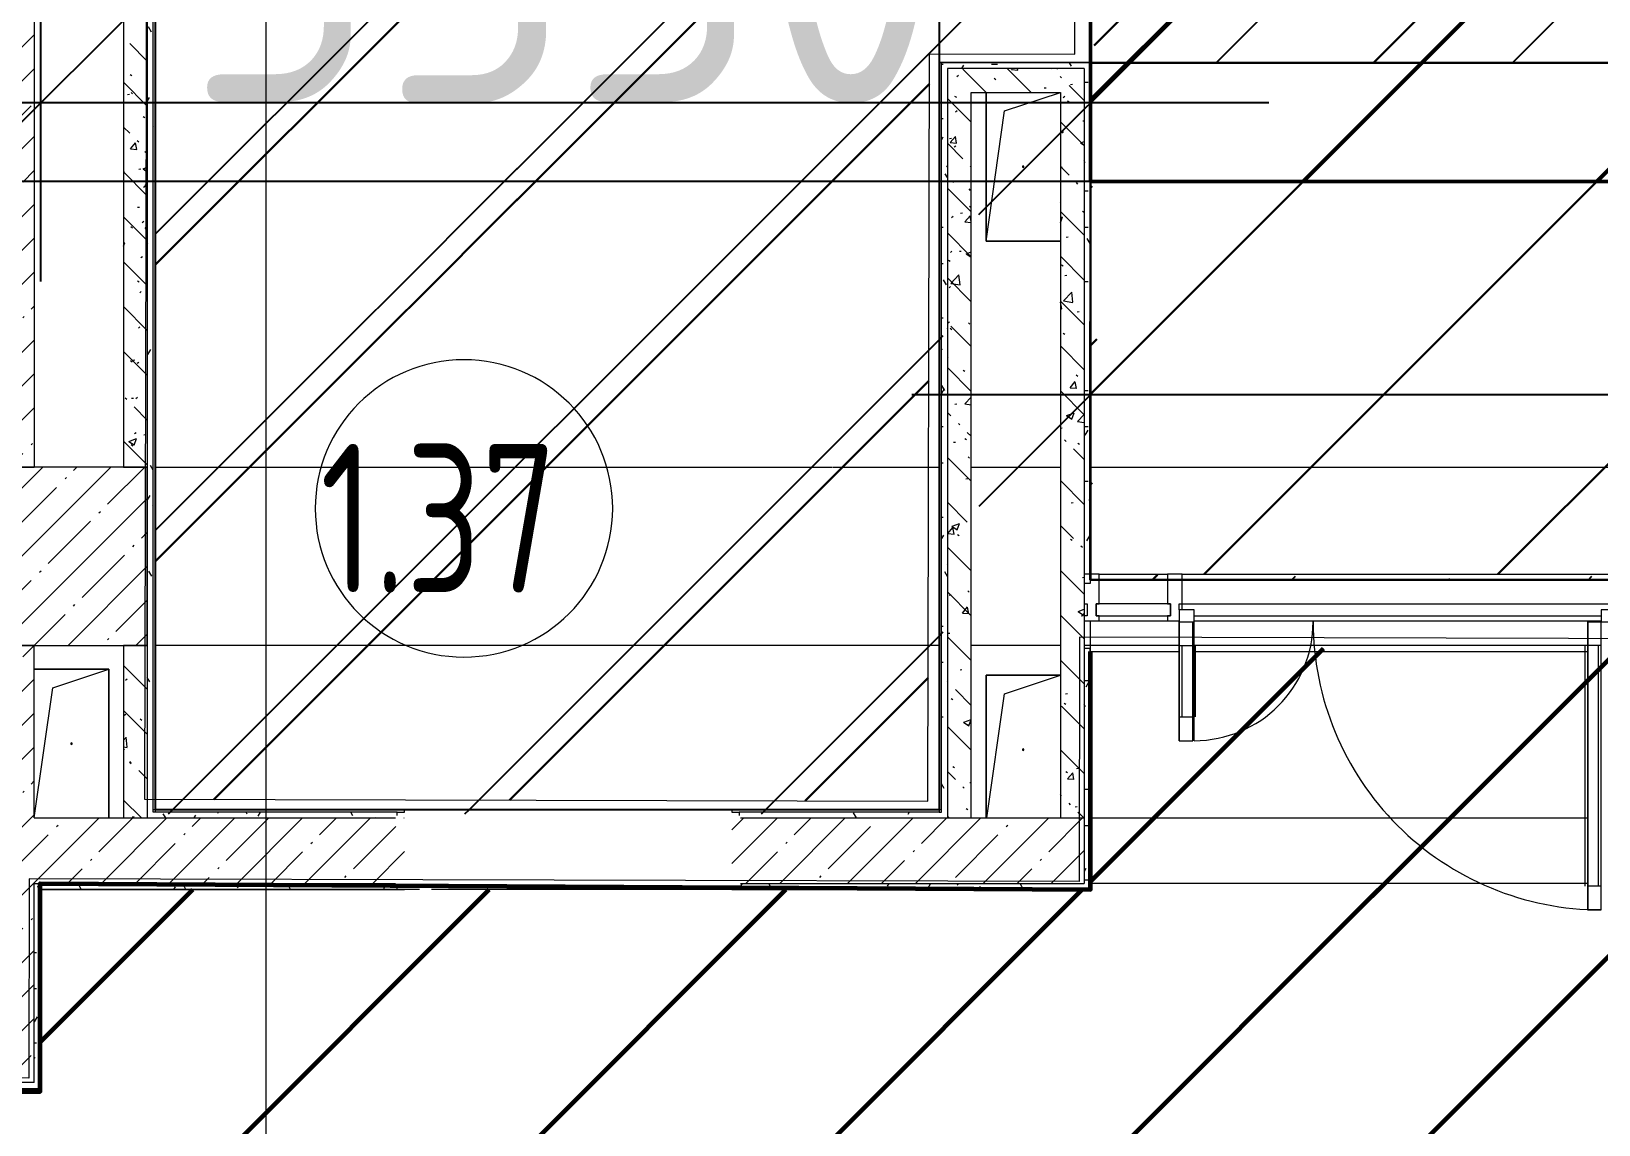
# Model space of a CAD drawing. Header units: millimetres. Extents: x -213911 to 415037, y -3642 to 107391.
# Drawn here: x 42435 to 47705, y 9953 to 13629 of the extents above; entities that cross this region are included whole.
import ezdxf

# ---------------------------------------------------------------- set-up
doc = ezdxf.new("R2010")
doc.units = ezdxf.units.MM
for name, color, linetype, lineweight in [('1)CF2', 3, 'Continuous', 30), ('2)CF1', 5, 'Continuous', 30), ('7.4) Одноур. пот. с утеплителем.', 6, 'Continuous', 50), ('7.5) Окраска потолка с инж комм.', 140, 'Continuous', 60), ('7.5.1) Окраска опуска черная', 140, 'Continuous', 60), ('A-AREA-BNDY', 7, 'Continuous', 5), ('A-AREA-IDEN', 7, 'Continuous', 9), ('A-DETL-GENF', 7, 'Continuous', 9), ('A-FLOR', 7, 'Continuous', 9), ('A-GENM', 7, 'Continuous', 9), ('A-GLAZ-CURT', 7, 'Continuous', 9), ('A-GLAZ-CURT-2', 7, 'Continuous', 20), ('A-GLAZ-CWMG', 7, 'Continuous', 9), ('A-GLAZ-CWMG-1', 7, 'Continuous', 20), ('A-WALL', 7, 'Continuous', 5), ('I-WALL', 7, 'Continuous', 5), ('S-COLS', 7, 'Continuous', 9), ('S-COLS-1', 7, 'Continuous', 5), ('Оси', 7, 'Continuous', 9)]:
    doc.layers.add(name, color=color, linetype=linetype, lineweight=lineweight)
doc.layers.add('3) CF3 монтаж', color=152, linetype='Continuous')
for name, color, linetype, lineweight, true_color in [('A-DOOR-1', 7, 'Continuous', 5, 0xc0c0c0), ('A-WALL-1', 9, 'Continuous', 5, 0x808080), ('A-WALL-FNSH-1', 9, 'Continuous', 5, 0x808080)]:
    doc.layers.add(name, color=color, linetype=linetype, lineweight=lineweight, true_color=true_color)
doc.styles.add('ISOCPEUR_4', font='isocpeur.ttf', dxfattribs={"width": 0.9, "height": 1000})
doc.styles.get("Standard").update_dxf_attribs({"font": 'arial.ttf'})
doc.styles.add('СПДС', font='ГОСТ тип А.ttf', dxfattribs={"width": 0.9})
doc.dimstyles.new('ISO-2_0_0_9К_Средний_округл2_1', dxfattribs={"dimscale": 304.8, "dimtxt": 995.981176, "dimasz": 2.46063, "dimexe": 1.968504, "dimexo": 0, "dimgap": 0, "dimtad": 1, "dimdec": 0, "dimrnd": 10, "dimzin": 0, "dimdsep": 46, "dimtxsty": 'ISOCPEUR_4', "dimblk1": 'OBLIQUE', "dimblk2": 'OBLIQUE', "dimsah": 1, "dimcen": 0.09, "dimdle": 1.968504, "dimazin": 0, "dimtfac": 1, "dimtdec": 4, "dimtix": 1, "dimtmove": 0, "dimatfit": 3, "dimfxl": 1, "dimtvp": 1, "dimtolj": 1, "dimtzin": 0, "dimarcsym": 2})
pattern_1 = [(45, (64.7, -136.06), (-114.04925, 114.04925), []), (45, (178.75, -136.06), (-114.04925, 114.04925), [201.612, -40.322, 6.706, -33.617])]
pattern_2 = [(135, (64.7, -136.06), (-150.8683, -150.8683), [213.36, -35.56, 7.112, -35.56]), (135, (64.7, 14.71), (-150.8683, -150.8683), []), (50, (64.7, -136.06), (255.0577, -22.3145), [26.67, -293.37]), (355, (64.7, -136.06), (-49.3404, 267.4791), [21.336, -234.696]), (100.451, (85.96, -137.92), (205.7195, 245.1636), [22.666, -249.326]), (46.184, (64.7, -64.94), (379.511, -58.86), [40.005, -440.055]), (96.636, (96.33, -69.85), (332.3634, 346.399), [33.999, -373.989]), (351.184, (64.7, -64.94), (332.367, 346.3953), [32.004, -352.044]), (21, (100.26, -82.72), (212.2602, -143.1711), [26.67, -293.37]), (326, (100.26, -82.72), (86.5224, 257.8632), [21.336, -234.696]), (71.451, (117.95, -94.65), (298.784, 114.6901), [22.666, -249.326]), (37.5, (64.7, -136.06), (4.32385, 118.3775), [6.706, -225.146, 6.706, -231.546, -235.585]), (37.5, (64.7, -136.06), (4.32385, 118.3775), [-470.103, 6.706, -228.879]), (7.5, (64.7, -136.06), (93.5476, 140.2533), [6.706, -129.134, 6.706, -219.812, -89.789]), (7.5, (64.7, -136.06), (93.5476, 140.2533), [-362.356, 6.706, -83.083]), (327.5, (-14.6, -136.06), (189.82734, -8.02019), [6.706, -82.194, 6.706, -270.662, -368.046]), (327.5, (-14.6, -136.06), (189.82734, -8.02019), [-366.268, 6.706, -361.34]), (317.5, (-50.16, -136.06), (207.38114, 35.59764), [6.706, -108.864, 6.706, -177.495, -261.366]), (317.5, (-50.16, -136.06), (207.38114, 35.59764), [-299.771, 6.706, -254.66])]
pattern_3 = [(0, (64.7, -136.06), (243.84, 60.96), [20.117, -162.763, 20.117, -162.763, -975.36]), (0, (64.7, -136.06), (243.84, 60.96), [-365.76, 20.117, -345.643, 20.117, -162.763, -426.72]), (0, (64.7, -136.06), (243.84, 60.96), [-914.4, 20.117, -101.803, 20.117, -284.683]), (120, (156.14, -105.58), (-174.71291, 180.691634), [20.117, -162.763, 20.117, -162.763, -975.36]), (120, (156.14, -105.58), (-174.71291, 180.691634), [-365.76, 20.117, -345.643, 20.117, -162.763, -426.72]), (120, (156.14, -105.58), (-174.71291, 180.691634), [-914.4, 20.117, -101.803, 20.117, -284.683]), (240, (186.62, 16.34), (-69.12709, -241.651634), [20.117, -162.763, 20.117, -162.763, -975.36]), (240, (186.62, 16.34), (-69.12709, -241.651634), [-365.76, 20.117, -345.643, 20.117, -162.763, -426.72]), (240, (186.62, 16.34), (-69.12709, -241.651634), [-914.4, 20.117, -101.803, 20.117, -284.683])]
pattern_4 = [(45, (38804.7, 11553.94), (-498.404, 498.404), [])]

# ---------------------------------------------------------------- blocks, each defined once
blk = doc.blocks.new('GM_Отверстие прямоугольное _в плите_ - Отверстие-21609826-Объем проектирования 1 этажа')
at = {"layer": 'A-GENM'}
for p, q in [((-125, -250), (-125, 250)), ((-125, 250), (-125, -250)), ((-62.5, 187.5), (125, 250)), ((-125, -250), (-62.5, 187.5)), ((125, -250), (-125, -250)), ((-125, -250), (125, -250))]:
    blk.add_line(p, q, dxfattribs=at)
for start, end in [(360, 180), (180, 360)]:
    blk.add_arc((0, 0), 2.5, start, end, dxfattribs=at)
blk = doc.blocks.new('GM_Отверстие прямоугольное _в плите_ - Отверстие-V170-Объем проектирования 1 этажа')
at = {"layer": 'A-GENM'}
for p, q in [((-125, -230), (-125, 250)), ((-125, 250), (125, 250)), ((125, 250), (-125, 250)), ((-125, 250), (-125, -230)), ((-62.5, 187.5), (125, 250)), ((-122.1, -230), (-62.5, 187.5))]:
    blk.add_line(p, q, dxfattribs=at)
for start, end in [(360, 180), (180, 360)]:
    blk.add_arc((0, 0), 2.5, start, end, dxfattribs=at)
blk = doc.blocks.new('GM_Отверстие прямоугольное _в плите_ - Отверстие-V171-Объем проектирования 1 этажа')
at = {"layer": 'A-GENM'}
for p, q in [((-125, 250), (125, 250)), ((125, 250), (-125, 250)), ((-62.5, 187.5), (125, 250)), ((125, 250), (125, -250)), ((125, -250), (125, 250)), ((-125, -250), (-62.5, 187.5))]:
    blk.add_line(p, q, dxfattribs=at)
for start, end in [(360, 180), (180, 360)]:
    blk.add_arc((0, 0), 2.5, start, end, dxfattribs=at)
blk = doc.blocks.new('Прямоугольный импост - Импост структурный с накладкой - 160мм Темный-V275-Объем проектирования 1 этажа')
at = {"layer": 'A-GLAZ-CWMG-1'}
for p, q in [((-50, 40), (-50, 140)), ((-50, 140), (0, 140)), ((0, 140), (0, 40)), ((-40, 40), (-50, 40)), ((-50, -17), (-50, 0)), ((-50, 0), (-40, 0)), ((-40, 0), (-40, 40)), ((-10, 40), (-10, 0)), ((0, 40), (-10, 40)), ((-10, 0), (0, 0)), ((0, 0), (0, -17)), ((0, -17), (-50, -17))]:
    blk.add_line(p, q, dxfattribs=at)
blk = doc.blocks.new('Системная панель - Стекло - 40мм-32785804-Объем проектирования 1 этажа')
at = {"layer": 'A-GLAZ-CURT-2'}
for p, q in [((125, 0), (-125, 0)), ((-125, 0), (-125, -40)), ((125, -40), (125, 0)), ((-125, -40), (125, -40))]:
    blk.add_line(p, q, dxfattribs=at)
blk = doc.blocks.new('Дверь_Витражная_остекление_ - В-9-32786634-Объем проектирования 1 этажа')
at = {"layer": 'A-DETL-GENF'}
for p, q in [((-684.5, 989), (-639.5, 989)), ((-684.5, 989), (-684.5, 20)), ((-639.5, 989), (-684.5, 989)), ((-684.5, 989), (-684.5, 20)), ((-639.5, 989), (-639.5, 20)), ((-639.5, 20), (-639.5, 989)), ((-684.5, 909), (-639.5, 909)), ((-674.5, 909), (-674.5, 100)), ((-630.5, 909), (-630.5, 100)), ((734.5, 420), (689.5, 420)), ((689.5, 420), (689.5, 20)), ((734.5, 420), (689.5, 420)), ((689.5, 420), (689.5, 20)), ((734.5, 420), (734.5, 20)), ((734.5, 20), (734.5, 420)), ((680.5, 340), (680.5, 100)), ((734.5, 340), (689.5, 340)), ((724.5, 340), (724.5, 100)), ((-684.5, 100), (-639.5, 100)), ((734.5, 100), (689.5, 100)), ((-639.5, 20), (-684.5, 20)), ((-684.5, 20), (-639.5, 20))]:
    blk.add_line(p, q, dxfattribs=at)
at = {"layer": 'A-DOOR-1'}
for p, q in [((-684.5, 989), (-684.5, 20)), ((684.5, 420), (684.5, 20)), ((-684.5, 20), (-734.5, 20)), ((-734.5, 20), (-734.5, -20)), ((-684.5, -20), (-684.5, 20)), ((734.5, 20), (684.5, 20)), ((684.5, 20), (684.5, -20)), ((734.5, -20), (734.5, 20)), ((-734.5, -20), (-684.5, -20)), ((684.5, -20), (734.5, -20))]:
    blk.add_line(p, q, dxfattribs=at)
for centre, radius, start, end in [((-684.5, 20), 969, 360, 90), ((684.5, 20), 400, 90, 180)]:
    blk.add_arc(centre, radius, start, end, dxfattribs=at)
blk = doc.blocks.new('Прямоугольный импост - Импост структурный с накладкой - 160мм Темный-32786259-Объем проектирования 1 этажа')
at = {"layer": 'A-GLAZ-CWMG'}
for p, q in [((46240, 11940), (47689, 11940)), ((46240, 11820), (46240, 11840)), ((46240, 11840), (47689, 11840)), ((47689, 11840), (47689, 11820)), ((46280, 11800), (47649, 11800)), ((46280, 11783), (47649, 11783))]:
    blk.add_line(p, q, dxfattribs=at)
blk = doc.blocks.new('Прямоугольный импост - Импост структурный с накладкой - 160мм Темный-32785802-Объем проектирования 1 этажа')
at = {"layer": 'A-GLAZ-CWMG'}
for p, q in [((45960, 11940), (46190, 11940)), ((45960, 11783), (46190, 11783))]:
    blk.add_line(p, q, dxfattribs=at)
blk = doc.blocks.new('Прямоугольный импост - Импост структурный с накладкой - 160мм Темный-V273-Объем проектирования 1 этажа')
at = {"layer": 'A-GLAZ-CWMG-1'}
for p, q in [((-25, 40), (-25, 140)), ((-25, 140), (25, 140)), ((25, 140), (25, 40)), ((-15, 40), (-25, 40)), ((-15, 20), (-15, 40)), ((15, 40), (15, 0)), ((25, 40), (15, 40)), ((15, 0), (25, 0)), ((25, 0), (25, -17)), ((25, -17), (-15, -17))]:
    blk.add_line(p, q, dxfattribs=at)
blk = doc.blocks.new('Марка_Помещения - Номер-25198446-Объем проектирования 1 этажа')
at = {"layer": 'A-AREA-IDEN'}
for start, end in [(360, 180), (180, 360)]:
    blk.add_arc((0, 0), 2.5, start, end, dxfattribs=at)
blk = doc.blocks.new('_Oblique')
at = {"color": 0, "linetype": 'ByBlock', "lineweight": -2}
blk.add_line((-0.5, -0.5), (0.5, 0.5), dxfattribs=at)
blk = doc.blocks.new('*D2164')
at = {"layer": '7.4) Одноур. пот. с утеплителем.', "color": 0, "lineweight": -2, "transparency": 16777216}
for p, q in [((36794.8, 27343.9), (36794.8, 12524.5)), ((42845.2, 26743.9), (36194.8, 26743.9)), ((45995.7, 13124.5), (36194.8, 13124.5))]:
    blk.add_line(p, q, dxfattribs=at)
at = {"layer": 'Defpoints', "color": 0, "transparency": 16777216}
for p in [(42845.2, 26743.9), (36794.8, 13124.5), (45995.7, 13124.5)]:
    blk.add_point(p, dxfattribs=at)
at = {"layer": '7.4) Одноур. пот. с утеплителем.', "color": 0, "lineweight": -2, "transparency": 16777216, "xscale": 750, "yscale": 750, "zscale": 750}
for p, rotation in [((36794.8, 26743.9), 90), ((36794.8, 13124.5), 270)]:
    blk.add_blockref('_Oblique', p, dxfattribs=dict(at, rotation=rotation))
at = {"layer": '7.4) Одноур. пот. с утеплителем.', "color": 0, "lineweight": 25, "transparency": 16777216, "insert": (36294.8, 19934.2), "char_height": 1000, "attachment_point": 5, "rotation": 90, "style": 'ISOCPEUR_4'}
blk.add_mtext('\\A1;13620', dxfattribs=at)
blk = doc.blocks.new('*D2172')
at = {"layer": '7.4) Одноур. пот. с утеплителем.', "color": 0, "lineweight": -2, "transparency": 16777216}
for p, q in [((45995.7, 13124.5), (45995.7, 11806.9)), ((56612, 13124.5), (56612, 11806.9)), ((57212, 12406.9), (45395.7, 12406.9))]:
    blk.add_line(p, q, dxfattribs=at)
at = {"layer": 'Defpoints', "color": 0, "transparency": 16777216}
for p in [(45995.7, 13124.5), (56612, 13124.5), (45995.7, 12406.9)]:
    blk.add_point(p, dxfattribs=at)
at = {"layer": '7.4) Одноур. пот. с утеплителем.', "color": 0, "lineweight": -2, "transparency": 16777216, "xscale": 750, "yscale": 750, "zscale": 750, "rotation": 180}
blk.add_blockref('_Oblique', (45995.7, 12406.9), dxfattribs=at)
at = {"layer": '7.4) Одноур. пот. с утеплителем.', "color": 0, "lineweight": -2, "transparency": 16777216, "xscale": 750, "yscale": 750, "zscale": 750}
blk.add_blockref('_Oblique', (56612, 12406.9), dxfattribs=at)
at = {"layer": '7.4) Одноур. пот. с утеплителем.', "color": 0, "lineweight": 25, "transparency": 16777216, "insert": (51303.8, 12906.9), "char_height": 1000, "attachment_point": 5, "style": 'ISOCPEUR_4'}
blk.add_mtext('\\A1;10620', dxfattribs=at)
blk = doc.blocks.new('*D2173')
at = {"layer": '7.4) Одноур. пот. с утеплителем.', "color": 0, "lineweight": -2, "transparency": 16777216}
for p, q in [((42465.7, 14971.9), (42465.7, 12788.4)), ((45995.7, 14967.4), (45995.7, 12788.4)), ((46595.7, 13388.4), (41865.7, 13388.4))]:
    blk.add_line(p, q, dxfattribs=at)
at = {"layer": 'Defpoints', "color": 0, "transparency": 16777216}
for p in [(42465.7, 14971.9), (45995.7, 14967.4), (42465.7, 13388.4)]:
    blk.add_point(p, dxfattribs=at)
at = {"layer": '7.4) Одноур. пот. с утеплителем.', "color": 0, "lineweight": -2, "transparency": 16777216, "xscale": 750, "yscale": 750, "zscale": 750, "rotation": 180}
blk.add_blockref('_Oblique', (42465.7, 13388.4), dxfattribs=at)
at = {"layer": '7.4) Одноур. пот. с утеплителем.', "color": 0, "lineweight": -2, "transparency": 16777216, "xscale": 750, "yscale": 750, "zscale": 750}
blk.add_blockref('_Oblique', (45995.7, 13388.4), dxfattribs=at)
at = {"layer": '7.4) Одноур. пот. с утеплителем.', "color": 0, "lineweight": 25, "transparency": 16777216, "insert": (44230.7, 13888.4), "char_height": 1000, "attachment_point": 5, "style": 'ISOCPEUR_4'}
blk.add_mtext('\\A1;3530', dxfattribs=at)

msp = doc.modelspace()

# ---------------------------------------------------------------- hatches: boundary and pattern name
at = {"layer": '1)CF2'}
h = msp.add_hatch(dxfattribs=at)
h.set_pattern_fill('ANSI31', color=256, scale=220)
h.paths.add_polyline_path([(47724.7, 13523.9), (45995.7, 13523.9), (45995.7, 12163.9), (47724.7, 12163.9)])
h.paths.add_polyline_path([(47724.7, 12163.9), (45995.7, 12163.9), (45995.7, 11803.9), (46024.7, 11803.9), (46254.7, 11803.9), (46304.7, 11803.9), (47724.7, 11803.9)])
h.paths.add_polyline_path([(48203.7, 12163.9), (47724.7, 12163.9), (47724.7, 11803.9), (47753.7, 11803.9), (47803.7, 11803.9), (48174.7, 11803.9), (48203.7, 11803.9)])
h.paths.add_polyline_path([(48524.7, 13523.9), (47724.7, 13523.9), (47724.7, 12163.9), (48203.7, 12163.9), (48203.7, 12184.9), (48524.7, 12184.9)])
h.paths.add_polyline_path([(52224.7, 13523.9), (48524.7, 13523.9), (48524.7, 12184.9), (48845.7, 12184.9), (48845.7, 12163.9), (51773.7, 12163.9), (51773.7, 12184.9), (52224.7, 12184.9)])
h.paths.add_polyline_path([(51773.7, 12163.9), (48845.7, 12163.9), (48845.7, 11803.9), (48895.7, 11803.9), (49170.7, 11803.9), (49220.7, 11803.9), (50720.7, 11803.9), (50770.7, 11803.9), (51723.7, 11803.9), (51773.7, 11803.9)])
h.paths.add_polyline_path([(54216.7, 12163.9), (54179.8, 12163.9), (52422.4, 12163.9), (52404.6, 12163.9), (52404.6, 11784.9), (54216.7, 11784.9)])
h.paths.add_polyline_path([(54524.7, 13523.9), (52224.7, 13523.9), (52224.7, 12184.9), (52422.4, 12184.9), (52422.4, 12183.9), (52422.4, 12163.9), (54179, 12163.9), (54216.7, 12163.9), (54216.7, 12184.4), (54216.7, 12192.9), (54524.7, 12192.9)])
h.paths.add_polyline_path([(56612, 13523.9), (54524.7, 13523.9), (54524.7, 12192.9), (54832.7, 12192.9), (54832.7, 12184.9), (54832.7, 11784.9), (56612, 11784.9)])
at = {"layer": '2)CF1'}
h = msp.add_hatch(dxfattribs=at)
h.set_pattern_fill('ANSI31', color=256, scale=222)
h.set_pattern_definition(pattern_4)
h.paths.add_polyline_path([(51715.3, 10721.2), (45995.7, 10721.2), (45995.7, 11553.9), (51715.3, 11553.9)])
h = msp.add_hatch(dxfattribs=at)
h.set_pattern_fill('ANSI31', color=256, scale=222)
h.set_pattern_definition(pattern_4)
h.paths.add_polyline_path([(75478.4, 7743.3), (42465.7, 7743.3), (42465.7, 10742.9), (75478.4, 10742.9)])
h = msp.add_hatch(dxfattribs=at)
h.set_pattern_fill('ANSI31', color=256, scale=222)
h.set_pattern_definition(pattern_4)
h.paths.add_polyline_path([(42465.7, 10072.9), (38804.7, 10072.9), (38804.7, 7853.9), (42465.7, 7853.9)])
at = {"layer": '7.4) Одноур. пот. с утеплителем.'}
h = msp.add_hatch(dxfattribs=at)
h.set_pattern_fill('ANSI31', color=256, scale=220)
h.paths.add_polyline_path([(45995.7, 14966.4), (56612, 14966.4), (56612, 13124.5), (45995.7, 13124.5)])
at = {"layer": '7.5) Окраска потолка с инж комм.'}
h = msp.add_hatch(dxfattribs=at)
h.set_pattern_fill('ANSI31', color=256, scale=222)
h.set_pattern_definition(pattern_4)
h.paths.add_polyline_path([(51715.3, 10721.2), (45995.7, 10721.2), (45995.7, 11553.9), (51715.3, 11553.9)])
h = msp.add_hatch(dxfattribs=at)
h.set_pattern_fill('ANSI31', color=256, scale=222)
h.set_pattern_definition(pattern_4)
h.paths.add_polyline_path([(75478.4, 7743.3), (42465.7, 7743.3), (42465.7, 10742.9), (75478.4, 10742.9)])
h = msp.add_hatch(dxfattribs=at)
h.set_pattern_fill('ANSI31', color=256, scale=222)
h.set_pattern_definition(pattern_4)
h.paths.add_polyline_path([(42465.7, 10072.9), (38804.7, 10072.9), (38804.7, 7853.9), (42465.7, 7853.9)])
at = {"layer": 'I-WALL'}
h = msp.add_hatch(dxfattribs=at)
h.set_pattern_fill('FP_41', color=256, style=0, pattern_type=2)
h.set_pattern_definition(pattern_2)
h.paths.add_polyline_path([(42744.7, 10983.9), (42824.7, 10983.9), (42824.7, 11563.9), (42744.7, 11563.9), (42744.7, 11003.9)])
h.paths.add_polyline_path([(42824.7, 12163.9), (42824.7, 14866.4), (42744.7, 14866.4), (42744.7, 12163.9)])
h = msp.add_hatch(dxfattribs=at)
h.set_pattern_fill('FP_191', color=256, style=0, pattern_type=2)
h.set_pattern_definition(pattern_3)
h.paths.add_polyline_path([(42824.7, 11003.9), (42844.7, 11004.1), (42844.7, 14866.4), (42824.7, 14866.4), (42824.7, 11042.6)])
h = msp.add_hatch(dxfattribs=at)
h.set_pattern_fill('FP_1', color=256, style=0, pattern_type=2)
h.set_pattern_definition(pattern_1)
h.paths.add_polyline_path([(42444.7, 12163.9), (42444.7, 14843.9), (42224.7, 14843.9), (42224.7, 12163.9)])
h = msp.add_hatch(dxfattribs=at)
h.set_pattern_fill('FP_191', color=256, style=0, pattern_type=2)
h.set_pattern_definition(pattern_3)
h.paths.add_polyline_path([(45494.7, 13503.9), (45994.7, 13503.9), (45994.7, 13523.9), (45494.7, 13523.9)])
h = msp.add_hatch(dxfattribs=at)
h.set_pattern_fill('FP_191', color=256, style=0, pattern_type=2)
h.set_pattern_definition(pattern_3)
h.paths.add_polyline_path([(45514.7, 10983.9), (45514.7, 13503.9), (45494.7, 13503.9), (45494.7, 10983.9)])
h = msp.add_hatch(dxfattribs=at)
h.set_pattern_fill('FP_41', color=256, style=0, pattern_type=2)
h.set_pattern_definition(pattern_2)
h.paths.add_polyline_path([(45894.7, 13423.9), (45894.7, 13503.9), (45514.7, 13503.9), (45514.7, 13423.9), (45644.7, 13423.9)])
h = msp.add_hatch(dxfattribs=at)
h.set_pattern_fill('FP_41', color=256, style=0, pattern_type=2)
h.set_pattern_definition(pattern_2)
h.paths.add_polyline_path([(45894.7, 10983.9), (45974.7, 10983.9), (45974.7, 13503.9), (45894.7, 13503.9), (45894.7, 11099.2)])
h = msp.add_hatch(dxfattribs=at)
h.set_pattern_fill('FP_191', color=256, style=0, pattern_type=2)
h.set_pattern_definition(pattern_3)
h.paths.add_polyline_path([(45974.7, 11773.9), (45994.7, 11773.9), (45994.7, 13503.9), (45974.7, 13503.9), (45974.7, 11913.9)])
h = msp.add_hatch(dxfattribs=at)
h.set_pattern_fill('FP_41', color=256, style=0, pattern_type=2)
h.set_pattern_definition(pattern_2)
h.paths.add_polyline_path([(45514.7, 10983.9), (45594.7, 10983.9), (45594.7, 13423.9), (45514.7, 13423.9), (45514.7, 11516.5)])
h = msp.add_hatch(dxfattribs=at)
h.set_pattern_fill('FP_1', color=256, style=0, pattern_type=2)
h.set_pattern_definition(pattern_1)
h.paths.add_polyline_path([(42444.7, 10093.9), (42444.7, 11563.9), (42224.7, 11563.9), (42224.7, 10093.9)])
h = msp.add_hatch(dxfattribs=at)
h.set_pattern_fill('FP_191', color=256, style=0, pattern_type=2)
h.set_pattern_definition(pattern_3)
h.paths.add_polyline_path([(45994.7, 10763.9), (45994.7, 11553.9), (45974.7, 11553.9), (45974.7, 10763.9)])
h = msp.add_hatch(dxfattribs=at)
h.set_pattern_fill('FP_1', color=256, style=0, pattern_type=2)
h.set_pattern_definition(pattern_1)
h.paths.add_polyline_path([(45974.7, 10763.9), (45974.7, 10983.9), (44789.7, 10983.9), (44789.7, 10763.9), (45494.7, 10763.9)])
h.paths.add_polyline_path([(42844.7, 10763.9), (43689.7, 10763.9), (43689.7, 10983.9), (42444.7, 10983.9), (42444.7, 10763.9), (42464.7, 10763.9)])
h = msp.add_hatch(dxfattribs=at)
h.set_pattern_fill('FP_191', color=256, style=0, pattern_type=2)
h.set_pattern_definition(pattern_3)
h.paths.add_polyline_path([(45129.3, 10983.9), (45494.7, 10983.9), (45494.7, 11003.9), (44814.7, 11003.9), (44814.7, 10991.9), (44819.7, 10991.9), (44819.7, 10983.9)])
h.paths.add_polyline_path([(43066.2, 10983.9), (43659.7, 10984.1), (43659.7, 10991.9), (43664.7, 10991.9), (43664.7, 11003.9), (42824.7, 11003.9), (42824.7, 10983.9), (42852.7, 10983.9)])
h = msp.add_hatch(dxfattribs=at)
h.set_pattern_fill('FP_191', color=256, style=0, pattern_type=2)
h.set_pattern_definition(pattern_3)
h.paths.add_polyline_path([(42464.7, 10093.9), (42463.7, 10743.9), (42444.7, 10763.9), (42444.7, 10093.9)])
h.paths.add_polyline_path([(42464.7, 10743.9), (42464.7, 10763.9), (42444.7, 10763.9)])
h = msp.add_hatch(dxfattribs=at)
h.set_pattern_fill('FP_191', color=256, style=0, pattern_type=2)
h.set_pattern_definition(pattern_3)
h.paths.add_polyline_path([(45494.7, 10743.9), (45994.7, 10743.9), (45994.7, 10763.9), (44819.7, 10763.9), (44819.7, 10755.9), (44814.7, 10755.9), (44814.7, 10743.9), (45129.3, 10743.9)])
h.paths.add_polyline_path([(42464.7, 10743.9), (43664.7, 10743.9), (43664.7, 10755.9), (43659.7, 10755.9), (43659.7, 10763.9), (42464.7, 10763.9)])
h = msp.add_hatch(dxfattribs=at)
h.set_pattern_fill('FP_191', color=256, style=0, pattern_type=2)
h.set_pattern_definition(pattern_3)
h.paths.add_polyline_path([(42444.7, 10073.9), (42464.7, 10073.9), (42464.7, 10093.9), (38824.7, 10093.9), (38824.7, 10073.9), (42224.7, 10073.9)])
at = {"layer": 'S-COLS-1'}
h = msp.add_hatch(dxfattribs=at)
h.set_pattern_fill('FP_1', color=256, style=0, pattern_type=2)
h.set_pattern_definition(pattern_1)
h.paths.add_polyline_path([(42444.7, 11563.9), (42824.7, 11563.9), (42824.7, 12163.9), (42224.7, 12163.9), (42224.7, 11563.9)])

# ---------------------------------------------------------------- linework, layer by layer
at = {"layer": '1)CF2'}
msp.add_lwpolyline([(45995.7, 13523.9), (56612, 13523.9), (56612, 11784.9), (45995.7, 11784.9)], close=True, dxfattribs=at)
at = {"layer": '3) CF3 монтаж'}
msp.add_lwpolyline([(45995.7, 13523.9), (56612, 13523.9), (56612, 12163.9), (51774.7, 12163.9), (51773.7, 11784.9), (45994.7, 11784.9)], close=True, dxfattribs=at)
at = {"layer": '7.4) Одноур. пот. с утеплителем.'}
msp.add_lwpolyline([(45995.7, 14966.4), (56612, 14966.4), (56612, 13124.5), (45995.7, 13124.5)], close=True, dxfattribs=at)
at = {"layer": '7.5) Окраска потолка с инж комм.'}
msp.add_lwpolyline([(38824.7, 10063.9), (42464.7, 10063.9), (42464.7, 10763.9), (45995.7, 10742.9), (45995.7, 11543.9)], dxfattribs=at)
at = {"layer": '7.5.1) Окраска опуска черная'}
msp.add_lwpolyline([(38824.7, 10063.9), (42464.7, 10063.9), (42464.7, 10763.9), (45995.7, 10742.9), (45995.7, 11543.9)], dxfattribs=at)
at = {"layer": 'A-AREA-BNDY', "flags": 128}
msp.add_lwpolyline([(45942.9, 13552.7), (45945.4, 14614.3), (45457.4, 14615.4), (45458, 14867.3), (42824, 14873.4), (42815, 11047), (45449, 11040.8), (45454.9, 13553.8)], close=True, dxfattribs=at)
msp.add_lwpolyline([(75546.3, 10701.2), (61965.3, 10733), (61966.4, 11203), (61408.4, 11204.4), (61407.3, 10734.4), (51715.4, 10757.1), (51717.3, 11578.1), (48808.8, 11584.9), (48788.3, 11585), (48788.3, 11564), (48188.3, 11565.4), (48188.3, 11586.4), (48014.8, 11586.8), (45959.3, 11591.6), (45957.4, 10770.6), (42427.4, 10778.9), (42425.8, 10108.9), (38785.8, 10117.5)], dxfattribs=at)
at = {"layer": 'A-FLOR'}
for p, q in [((45994.7, 11803.9), (45994.7, 14966.4)), ((45994.7, 13523.9), (45494.7, 13523.9)), ((42852.7, 12163.9), (45127.7, 12163.9)), ((45129.3, 12163.9), (45486.7, 12163.9)), ((45594.7, 12163.9), (45894.7, 12163.9)), ((45994.7, 12163.9), (48204.7, 12163.9)), ((45994.7, 11646.9), (45994.7, 11543.9)), ((45486.7, 11563.9), (42852.7, 11563.9)), ((45894.7, 11563.9), (45594.7, 11563.9)), ((46294.7, 11563.9), (45974.7, 11563.9)), ((45994.7, 11543.9), (46294.7, 11543.9)), ((46294.7, 11542.9), (45994.7, 11542.9)), ((45994.7, 10743.9), (45994.7, 11542.9)), ((47668.7, 11563.9), (46339.7, 11563.9)), ((46339.7, 11543.9), (47668.7, 11543.9)), ((47668.7, 11542.9), (46339.7, 11542.9)), ((43664.7, 10991.9), (43664.7, 11003.9)), ((44814.7, 11003.9), (44814.7, 10991.9)), ((45994.7, 10983.9), (47668.7, 10983.9)), ((43664.7, 10743.9), (43664.7, 10755.9)), ((44814.7, 10755.9), (44814.7, 10743.9)), ((47668.7, 10763.9), (45994.7, 10763.9)), ((43739.7, 10743.9), (42464.7, 10743.9)), ((42464.7, 10073.9), (42464.7, 10742.9)), ((43739.7, 10743.9), (43664.7, 10743.9)), ((44814.7, 10743.9), (43779.7, 10743.9)), ((45994.7, 10743.9), (43779.7, 10743.9)), ((38824.7, 10073.9), (42464.7, 10073.9))]:
    msp.add_line(p, q, dxfattribs=at)
at = {"layer": 'A-WALL'}
for p, q in [((42844.7, 11003.9), (42844.7, 14846.4)), ((45494.7, 11003.9), (45494.7, 13503.9)), ((42744.7, 12163.9), (42824.7, 12163.9)), ((42824.7, 11563.9), (42744.7, 11563.9)), ((43664.7, 11003.9), (42844.7, 11003.9)), ((45486.7, 11003.9), (45494.7, 11003.9)), ((42464.7, 10743.9), (43664.7, 10743.9)), ((42464.7, 10743.9), (42464.7, 10742.9))]:
    msp.add_line(p, q, dxfattribs=at)
at = {"layer": 'A-WALL-1'}
for p, q in [((42444.7, 16563.9), (42444.7, 12163.9)), ((42744.7, 14866.4), (42744.7, 12163.9)), ((42824.7, 14866.4), (42824.7, 10983.9)), ((45494.7, 13523.9), (45486.7, 13523.9)), ((45974.7, 13503.9), (45514.7, 13503.9)), ((45514.7, 13503.9), (45514.7, 10983.9)), ((45974.7, 13503.9), (45974.7, 11773.9)), ((45594.7, 13423.9), (45894.7, 13423.9)), ((45594.7, 10983.9), (45594.7, 13423.9)), ((45894.7, 13423.9), (45894.7, 10983.9)), ((42224.7, 12163.9), (42444.7, 12163.9)), ((45974.7, 11773.9), (45974.7, 10763.9)), ((45974.7, 11773.9), (45994.7, 11773.9)), ((42444.7, 11563.9), (42224.7, 11563.9)), ((42444.7, 10983.9), (42444.7, 11563.9)), ((42744.7, 11563.9), (42744.7, 10983.9)), ((45994.7, 11553.9), (45974.7, 11553.9)), ((45994.7, 11542.9), (45994.7, 11553.9)), ((42444.7, 10983.9), (43659.7, 10983.9)), ((45486.7, 11003.9), (44814.7, 11003.9)), ((44819.7, 10983.9), (45974.7, 10983.9)), ((42444.7, 10093.9), (42444.7, 10763.9)), ((42444.7, 10763.9), (43659.7, 10763.9)), ((44819.7, 10763.9), (45974.7, 10763.9)), ((42444.7, 10093.9), (38604.7, 10093.9))]:
    msp.add_line(p, q, dxfattribs=at)
at = {"layer": 'A-WALL-FNSH-1'}
for p, q in [((42852.7, 11003.9), (42852.7, 14846.4)), ((45994.7, 13524.9), (45485.7, 13524.9)), ((45485.7, 13524.9), (45485.7, 13523.9)), ((45485.7, 13523.9), (45486.7, 13523.9)), ((45486.7, 13523.9), (45486.7, 11003.9)), ((45494.7, 13503.9), (45494.7, 13523.9)), ((45994.7, 13524.9), (45994.7, 11773.9)), ((45995.7, 13523.9), (45994.7, 13523.9)), ((45995.7, 11773.9), (45995.7, 13523.9)), ((45995.7, 12055.2), (45994.7, 12055.2)), ((45994.7, 12054.7), (45995.7, 12054.7)), ((45994.7, 11774.4), (45995.7, 11774.4)), ((45994.7, 11773.9), (45995.7, 11773.9)), ((45995.7, 11553.9), (45994.7, 11553.9)), ((45995.7, 10742.9), (45995.7, 11553.9)), ((43689.7, 11011.9), (42844.7, 11011.9)), ((43664.7, 11003.9), (43689.7, 11003.9)), ((43689.7, 11003.9), (43689.7, 11011.9)), ((45494.7, 11011.9), (44789.7, 11011.9)), ((44789.7, 11011.9), (44789.7, 11003.9)), ((44789.7, 11003.9), (44814.7, 11003.9)), ((42465.7, 10742.9), (43689.7, 10742.9)), ((42465.7, 10072.9), (42465.7, 10742.9)), ((43689.7, 10742.9), (43689.7, 10743.9)), ((44789.7, 10743.9), (44789.7, 10742.9)), ((44789.7, 10742.9), (45995.7, 10742.9)), ((45994.7, 10743.9), (44814.7, 10743.9)), ((38825.7, 10072.9), (42465.7, 10072.9))]:
    msp.add_line(p, q, dxfattribs=at)
at = {"layer": 'I-WALL'}
for p, q in [((45995.7, 13166.9), (45994.7, 13166.9)), ((45994.7, 13166.4), (45995.7, 13166.4)), ((45995.7, 13057.7), (45994.7, 13057.7)), ((45994.7, 12974.1), (45995.7, 12974.1)), ((45995.7, 12740.8), (45994.7, 12740.8)), ((45994.7, 12740.3), (45995.7, 12740.3)), ((45995.7, 12129.1), (45994.7, 12129.1)), ((45994.7, 12128.6), (45995.7, 12128.6)), ((45995.7, 12108.3), (45994.7, 12108.3)), ((45995.7, 12069), (45994.7, 12069)), ((45994.7, 12068.5), (45995.7, 12068.5)), ((45994.7, 12038.3), (45995.7, 12038.3))]:
    msp.add_line(p, q, dxfattribs=at)
at = {"layer": 'S-COLS'}
for p, q in [((42824.7, 12163.9), (42744.7, 12163.9)), ((42744.7, 11563.9), (42824.7, 11563.9))]:
    msp.add_line(p, q, dxfattribs=at)
at = {"layer": 'S-COLS-1'}
for p, q in [((42744.7, 12163.9), (42224.7, 12163.9)), ((42824.7, 11563.9), (42824.7, 12163.9)), ((42224.7, 11563.9), (42744.7, 11563.9))]:
    msp.add_line(p, q, dxfattribs=at)

# ---------------------------------------------------------------- block references
at = {"layer": 'A-AREA-IDEN', "xscale": 199.9999999999999, "yscale": 199.9999999999999, "zscale": 199.9999999999999}
msp.add_blockref('Марка_Помещения - Номер-25198446-Объем проектирования 1 этажа', (43889.4, 12025), dxfattribs=at)
at = {"layer": 'A-DOOR-1', "rotation": 180}
msp.add_blockref('Дверь_Витражная_остекление_ - В-9-32786634-Объем проектирования 1 этажа', (47029.2, 11663.9), dxfattribs=at)
at = {"layer": 'A-GENM'}
for name, p in [('GM_Отверстие прямоугольное _в плите_ - Отверстие-21609826-Объем проектирования 1 этажа', (45769.7, 13173.9)), ('GM_Отверстие прямоугольное _в плите_ - Отверстие-V171-Объем проектирования 1 этажа', (42569.7, 11233.9)), ('GM_Отверстие прямоугольное _в плите_ - Отверстие-V170-Объем проектирования 1 этажа', (45769.7, 11213.9))]:
    msp.add_blockref(name, p, dxfattribs=at)
at = {"layer": 'A-GLAZ-CURT', "rotation": 180}
msp.add_blockref('Системная панель - Стекло - 40мм-32785804-Объем проектирования 1 этажа', (46139.7, 11663.9), dxfattribs=at)
at = {"layer": 'A-GLAZ-CWMG', "extrusion": (0, 0, -1)}
for name, p in [('Прямоугольный импост - Импост структурный с накладкой - 160мм Темный-V275-Объем проектирования 1 этажа', (-45974.7, 11663.9)), ('Прямоугольный импост - Импост структурный с накладкой - 160мм Темный-V273-Объем проектирования 1 этажа', (-46279.7, 11663.9))]:
    msp.add_blockref(name, p, dxfattribs=at)
at = {"layer": 'A-GLAZ-CWMG'}
for name in ['Прямоугольный импост - Импост структурный с накладкой - 160мм Темный-32785802-Объем проектирования 1 этажа', 'Прямоугольный импост - Импост структурный с накладкой - 160мм Темный-32786259-Объем проектирования 1 этажа']:
    msp.add_blockref(name, (64.7, -136.1), dxfattribs=at)

# ---------------------------------------------------------------- texts
at = {"layer": 'A-AREA-IDEN', "insert": (43405.7, 12242.1), "char_height": 500, "width": 1212.151, "attachment_point": 1, "style": 'СПДС'}
msp.add_mtext('1.37', dxfattribs=at)

# ---------------------------------------------------------------- dimensions: what is measured, and where the dimension line sits
at = {"layer": '7.4) Одноур. пот. с утеплителем.', "color": 18, "lineweight": 25, "true_color": 0x000000}
dim = msp.add_linear_dim(base=(45995.7, 12406.9), p1=(56612, 13124.5), p2=(45995.7, 13124.5), dimstyle='ISO-2_0_0_9К_Средний_округл2_1', override={"dimpost": '<>'}, dxfattribs=at)
dim.commit()
dim.dimension.update_dxf_attribs({"geometry": '*D2172', "text_midpoint": (51303.8, 12906.9)})

# ---------------------------------------------------------------- next in the draw order: texts
at = {"insert": (43711.7, 13194.6), "char_height": 333, "attachment_point": 1, "bg_fill": 3, "box_fill_scale": 1.5, "bg_fill_color": 256, "bg_fill_transparency": 0}
msp.add_mtext_dynamic_manual_height_columns('\\pxt19; ', width=189.268, gutter_width=912.9, heights=[2.55], dxfattribs=at)

# ---------------------------------------------------------------- next in the draw order: hatches: boundary and pattern name
at = {"layer": '2)CF1'}
h = msp.add_hatch(dxfattribs=at)
h.set_pattern_fill('ANSI31', color=256, scale=222)
h.set_pattern_definition([(45, (42224.7, 26743.94), (-498.404, 498.404), [])])
h.paths.add_polyline_path([(54824.7, 12184.4), (54834.7, 11783.9), (56620, 11784.9), (56620, 15695.7), (57414.7, 15695.7), (57386.7, 18691.9), (57966.7, 18821.5), (57966.7, 20355.9), (51436.7, 20355.9), (51436.7, 26313.9), (50903.7, 26313.9), (50903.7, 26722.9), (48844.7, 26743.9), (48845.7, 26343.4), (47749.7, 26343.4), (47724.7, 26363.9), (47703.7, 26742.9), (42845.7, 26742.9), (42845.7, 26363.9), (42465.7, 26343.9), (42465.7, 26063.9), (42224.7, 26038.9), (42224.7, 24363.9), (42444.7, 24363.9), (42527.9, 23183.9), (42845.7, 23184.9), (42845.7, 21962.9), (42465.7, 21962.9), (42465.7, 20164.9), (42824.7, 20164.9), (42845.7, 19563.9), (42465.7, 19562.9), (42465.7, 17764.9), (42845.7, 17764.9), (42845.7, 16542.9), (42465.7, 16542.9), (42465.7, 14971.9), (45995.7, 14966.4), (46024.7, 11803.9), (48203.7, 11773.9), (48203.7, 11784.9), (48845.7, 11784.9), (48895.7, 11803.9), (51723.7, 11803.9), (51723.7, 11774.4), (52422.4, 11795.4), (52378.6, 11763.9), (54214.7, 11783.9), (54214.7, 12225.4), (54832.7, 12225.4)])
edge = h.paths.add_edge_path(flags=16)
edge.add_arc((48509.6, 16886.5), 491.7, 0, 360)
edge = h.paths.add_edge_path(flags=16)
edge.add_arc((54504.8, 16876.5), 491.7, 0, 360)
edge = h.paths.add_edge_path(flags=16)
edge.add_arc((48534.1, 22870.2), 491.7, 0, 360)
h.paths.add_polyline_path([(45995.7, 13523.9), (56612, 13523.9), (56612, 11784.9), (45995.7, 11784.9)], flags=17)
h = msp.add_hatch(dxfattribs=at)
h.set_pattern_fill('ANSI31', color=256, scale=222)
h.set_pattern_definition([(45, (42852.7, 14838.4), (-498.4, 498.4), [])])
h.paths.add_polyline_path([(45457.9, 14838.4), (42852.7, 14838.4), (42852.7, 11046.9), (45449, 11040.8), (45454.9, 13553.8), (45492.3, 13553.7), (45494.8, 14587.6), (45486.7, 14586.6), (45486.7, 14587.6), (45486.7, 14615.4), (45457.4, 14615.4)])
at = {"layer": '3) CF3 монтаж'}
h = msp.add_hatch(dxfattribs=at)
h.set_pattern_fill('ANSI31', color=256, scale=222)
h.paths.add_polyline_path([(45500.9, 10997.9), (45500.9, 13517.9), (46002.9, 13517.9), (46002.9, 11796.9), (48210.9, 11796.9), (48210.9, 12177.9), (48852.9, 12177.9), (48852.9, 11796.9), (51780.9, 11796.9), (51780.9, 12177.9), (56619.1, 12177.9), (56619.1, 15688.7), (57393.9, 15688.7), (57393.9, 18684.9), (57980.9, 18684.9), (57980.9, 20355.9), (51850.9, 20355.2), (51715.7, 20318.8), (51715.6, 20355.9), (51450.9, 20355.9), (51450.9, 20619.7), (51414.5, 20619.7), (51450.9, 20754.9), (51450.9, 26334.9), (50910.9, 26334.9), (50910.9, 26715.9), (48852.9, 26715.9), (48852.9, 26335.9), (47710.9, 26335.9), (47710.9, 26735.9), (42852.9, 26735.9), (42852.9, 26335.9), (42472.9, 26335.9), (42472.9, 23177.9), (42852.9, 23177.9), (42852.9, 16535.9), (42472.9, 16535.9), (42472.9, 14960.4), (46002.9, 14960.4), (46002.9, 14579.5), (45500.9, 14579.5), (45500.9, 14838.4), (42852.9, 14838.4), (42852.9, 10997.9), (44140.1, 10997.9)])
h.paths.add_polyline_path([(48496.8, 16423.3), (48416.5, 16437.3), (48351.5, 16459.2), (48279.8, 16498.7), (48223.3, 16543), (48173.6, 16596.8), (48132.8, 16658.6), (48101.9, 16728.8), (48083.6, 16798.9), (48076.9, 16873.7), (48151.9, 16874.2), (48159.9, 16801.3), (48177, 16741), (48206.9, 16679.9), (48249.8, 16622.8), (48296.8, 16578.4), (48353.8, 16541.2), (48416.5, 16514.9), (48482.9, 16500.1), (48550.9, 16497.4), (48618.3, 16506.9), (48682.9, 16528.2), (48742.7, 16560.8), (48795.7, 16603.4), (48840.3, 16654.9), (48874.9, 16713.4), (48898.6, 16777.2), (48910.5, 16844.2), (48909.8, 16914.9), (48897.9, 16979.2), (48873.7, 17042.8), (48838.7, 17101.1), (48793.8, 17152.3), (48740.4, 17194.6), (48680.5, 17226.7), (48615.7, 17247.6), (48548.2, 17256.6), (48480.3, 17253.4), (48413.9, 17238.2), (48347.6, 17208.8), (48294.7, 17173.8), (48245.5, 17126.7), (48205.6, 17071.6), (48176.1, 17010.3), (48158, 16944.7), (48151.6, 16876.9), (48076.9, 16877.1), (48083.1, 16951.7), (48101.9, 17025.4), (48131.6, 17093.3), (48172.6, 17156.1), (48223.4, 17211.4), (48282.6, 17257.6), (48351.4, 17294.3), (48426.4, 17319), (48496, 17330.3), (48568.6, 17330.4), (48649.4, 17315.9), (48713.7, 17294), (48783.5, 17255.6), (48842.8, 17208.6), (48890.2, 17157.4), (48931.4, 17094.7), (48961.8, 17026), (48980.4, 16953.3), (48986.9, 16878.5), (48981, 16803.7), (48960.5, 16725.5), (48932.9, 16662), (48889.2, 16595.7), (48840.3, 16542.5), (48776.5, 16493.9), (48716.7, 16461.1), (48645.8, 16436.4), (48571.8, 16423.7), (48499.3, 16423.3)], flags=16)
h.paths.add_polyline_path([(54809.9, 16598.9), (54253.9, 16598.9), (54253.9, 17154.9), (54809.9, 17154.9)], flags=16)
h.paths.add_polyline_path([(48727.3, 16626.9), (48281.9, 16626.9), (48281.9, 17126.9), (48781.9, 17126.9), (48781.9, 16626.9), (48742.7, 16626.9)], flags=16)
h.paths.add_polyline_path([(51451.1, 19954.9), (51414.8, 20090.1), (51487.3, 20090.2)], flags=16)
h.paths.add_polyline_path([(51186.1, 20318.5), (51050.9, 20354.7), (51186.1, 20391)], flags=16)
h.paths.add_polyline_path([(48500.9, 22403), (48426.8, 22414.2), (48355.6, 22437.4), (48289.2, 22472.1), (48226.6, 22520), (48176.5, 22573.1), (48135.1, 22634.4), (48104.1, 22702), (48084.5, 22774.1), (48077, 22848.2), (48118, 22849.7), (48117.3, 22856.9), (48076.9, 22856.9), (48083, 22931.6), (48101.4, 23004.2), (48131.4, 23072.9), (48176, 23139.7), (48222.9, 23190.9), (48281.9, 23237.1), (48350.7, 23274), (48420.5, 23297.9), (48492.3, 23310.2), (48567.2, 23310.5), (48641.1, 23298.6), (48712.1, 23274.7), (48781.9, 23236.6), (48841.3, 23189.9), (48888.8, 23139.1), (48930.3, 23076.7), (48961, 23008.3), (48980, 22935.9), (48986.9, 22861.3), (48981.4, 22786.5), (48961.2, 22707.8), (48934.4, 22644.8), (48890.8, 22577.9), (48841.8, 22524.1), (48781.9, 22477.1), (48720.1, 22442.7), (48647, 22416.9), (48575.8, 22404), (48503.4, 22403)], flags=16)
h.paths.add_polyline_path([(42852.7, 14838.4), (45486.7, 14838.4), (45486.7, 11011.9), (42852.7, 11011.9)], flags=17)
h.paths.add_polyline_path([(45995.7, 13523.9), (56612, 13523.9), (56612, 12163.9), (51774.7, 12163.9), (51773.7, 11784.9), (45994.7, 11784.9)], flags=16)
h = msp.add_hatch(dxfattribs=at)
h.set_pattern_fill('ANSI31', color=256, scale=222)
h.paths.add_polyline_path([(42852.7, 14838.4), (45486.7, 14838.4), (45486.7, 11011.9), (42852.7, 11011.9)])

# ---------------------------------------------------------------- next in the draw order: linework, layer by layer
msp.add_lwpolyline([(42852.7, 14838.4), (45486.7, 14838.4), (45486.7, 11011.9), (42852.7, 11011.9)], close=True, dxfattribs=at)
at = {"layer": 'Оси'}
msp.add_lwpolyline([(43652.8, -2042.3), (43652.8, -1322.8), (43224.7, -759.5), (43224.7, 4240.5), (43224.7, 22262), (43224.7, 27262)], dxfattribs=at)

# ---------------------------------------------------------------- next in the draw order: dimensions: what is measured, and where the dimension line sits
at = {"layer": '7.4) Одноур. пот. с утеплителем.', "color": 18, "lineweight": 25, "true_color": 0x000000}
dim = msp.add_linear_dim(base=(36794.8, 13124.5), p1=(42845.2, 26743.9), p2=(45995.7, 13124.5), angle=90, dimstyle='ISO-2_0_0_9К_Средний_округл2_1', override={"dimpost": '<>'}, dxfattribs=at)
dim.commit()
dim.dimension.update_dxf_attribs({"geometry": '*D2164', "text_midpoint": (36294.8, 19934.2)})
dim = msp.add_linear_dim(base=(42465.7, 13388.4), p1=(45995.7, 14967.4), p2=(42465.7, 14971.9), dimstyle='ISO-2_0_0_9К_Средний_округл2_1', override={"dimpost": '<>'}, dxfattribs=at)
dim.commit()
dim.dimension.update_dxf_attribs({"geometry": '*D2173', "text_midpoint": (44230.7, 13888.4)})

doc.saveas('drawing.dxf')
